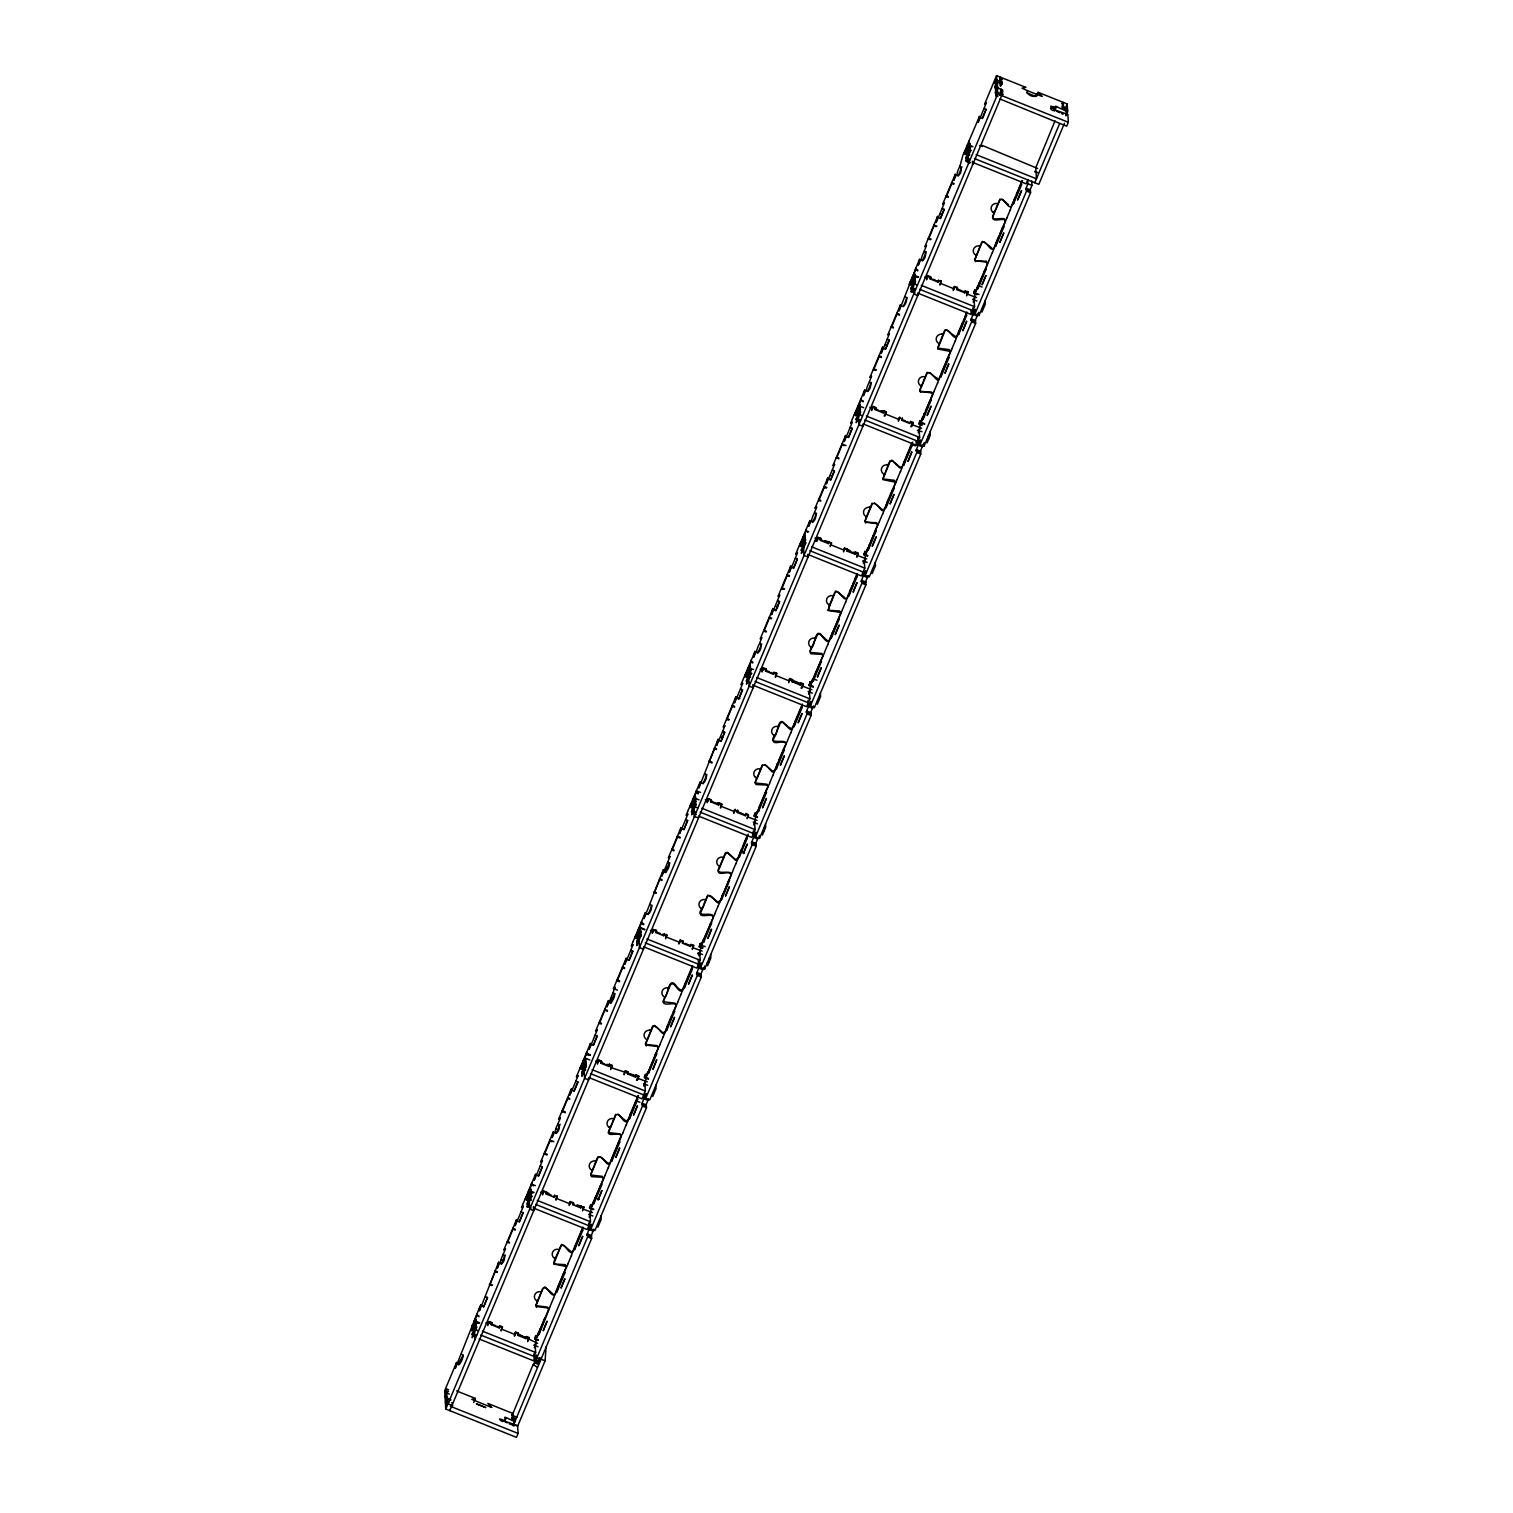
<?xml version="1.0" encoding="UTF-8"?>
<svg xmlns="http://www.w3.org/2000/svg" width="1513" height="1513" viewBox="0 0 1513 1513"><rect width="100%" height="100%" fill="white"/><g stroke="black" fill="none" stroke-linecap="round" stroke-linejoin="round"><path stroke-width="1.5" d="M503.299 1254.22C494.619 1271.733 508.557 1261.161 503.299 1254.22L505.455 1248.868M558.127 1123.478C549.446 1140.991 563.366 1130.419 558.127 1123.478L560.283 1118.126M615.129 987.403L609.209 1002.022M614.978 993.549C602.42 1015.242 619.611 994.344 612.992 992.755M669.994 856.68L662.013 875.876M669.843 862.826C657.304 884.557 674.458 863.601 667.838 862.032M724.859 725.956L716.84 745.19M721.02 741.313L724.67 732.443L722.703 731.309M779.706 595.233L771.706 614.467M775.829 610.628L779.535 601.72L777.569 600.585M827.781 477.938L826.363 483.952L834.571 464.51M830.694 479.905L834.382 470.997L832.415 469.957M887.28 339.234L889.247 340.274L885.502 349.2L883.441 348.293L889.436 333.787M942.183 208.435L944.15 209.569L940.443 218.477L938.344 217.588L944.339 203.082M479.167 1308.405L455.432 1368.074M463.3 1355.005C450.647 1376.773 468.009 1355.743 461.295 1354.192M479.621 1310.542L498.666 1262.164M487.489 1297.473L483.725 1306.721L487.489 1297.473L485.484 1296.679M521.115 1211.743L523.101 1212.802L519.375 1221.804L517.276 1220.896L523.271 1206.409M540.311 1165.937L542.278 1166.996L538.552 1175.998L536.472 1175.09L542.486 1160.452L540.784 1161.776M575.942 1081.02L577.928 1082.079L574.146 1091.062L572.103 1090.154L578.098 1075.667M595.157 1035.214L597.143 1036.273L593.418 1045.275L591.318 1044.367L597.332 1029.729L595.649 1031.053M630.808 950.296L632.774 951.355L629.049 960.339L626.968 959.431L632.964 944.944M644.141 918.41L663.205 869.975M650.023 904.49C653.881 904.944 649.758 916.519 646.183 913.644M685.673 819.573L687.64 820.632L683.914 829.616L681.815 828.708L687.81 814.221M718.07 739.252L699.006 787.687M704.888 773.767C708.803 774.297 704.528 785.701 701.049 782.921M740.519 688.85L742.505 689.909L738.779 698.893L736.68 698.004L742.675 683.498M759.734 643.044C750.77 660.614 764.973 650.25 759.734 643.044L761.928 637.559L760.226 638.883L772.935 608.529M795.384 558.127L797.37 559.186L793.625 568.169L791.545 567.28L797.54 552.775L795.876 553.966M814.599 512.321C805.862 529.909 819.819 519.337 814.599 512.321L816.774 506.836L815.091 508.16M850.249 427.404L852.216 428.463L848.49 437.446L846.41 436.557L852.386 422.051L850.741 423.243M869.464 381.598C860.727 399.186 874.684 388.614 869.464 381.598L871.639 376.113L869.956 377.437M899.157 310.713L916.027 267.971M905.096 296.68C908.954 297.153 904.831 308.709 901.256 305.834M924.367 250.893C915.63 268.463 929.587 257.91 924.367 250.893L926.542 245.409L924.859 246.732L937.549 216.378M959.999 165.976C951.261 183.489 965.256 172.898 959.999 165.976L962.816 155.536L979.478 116.35M984.112 108.425L986.098 109.484L982.353 118.468L980.273 117.56L986.268 103.073M810.022 651.328L817.285 634.949C821.275 630.354 825.285 644.992 829.446 640.585L840.755 612.973M1025.644 87.395L1022.032 88.208L1027.384 90.629C1024.812 94.203 1036.008 99.347 1036.708 94.373L1041.776 96.284M1036.708 94.373L1027.384 90.629M663.299 1000.887C662.24 1007.828 676.311 1000.49 676.16 1005.805L664.869 1032.755C662.221 1037.351 656.945 1022.712 652.708 1027.119L645.54 1044.386L657.228 1045.653L658.268 1047.488M455.243 1368.282L456.642 1362.286L444.671 1390.712L445.787 1409.038L516.444 1437.35L518.089 1433.435L517.597 1425.605M479.432 1310.769L480.831 1304.754L479.243 1308.31M497.247 1268.31L498.647 1262.296M516.481 1219.837L515.063 1225.833L517.276 1220.896M534.259 1180.027L535.659 1174.012L531.498 1183.828M552.075 1137.568L553.474 1131.554L540.765 1161.738M571.29 1089.095L569.89 1095.109L572.103 1090.154M589.105 1049.303L590.505 1043.289L580.727 1066.533L583.11 1068.329M606.94 1006.845L608.339 1000.831M626.155 958.372L624.756 964.386L626.968 959.431M540.368 1328.622L538.968 1334.617L550.259 1306.267M556.784 1292.159L558.184 1286.145M643.971 918.58L645.37 912.566L635.573 935.809L637.635 937.474M576.018 1243.686L574.6 1249.7L582.808 1230.258M661.786 876.122L663.186 870.107M681.02 827.649L679.602 833.663L681.815 828.708M595.195 1197.88L593.796 1203.894L602.023 1184.32L600.321 1185.625M611.611 1161.417L613.011 1155.421M698.836 787.857L700.235 781.843L696.396 790.788L700.557 792.453M629.427 1118.958L630.826 1112.944M716.651 745.398L718.051 739.384M735.866 696.926L734.467 702.94L736.68 698.004M650.042 1067.157L648.642 1073.171L656.869 1053.596L655.186 1054.901M666.458 1030.693L667.781 1025.076M753.682 657.134L755.1 651.12L745.304 674.363L748.027 676.292M685.692 982.221L684.292 988.235L692.481 968.812M771.517 614.675L772.916 608.661M790.732 566.202L789.332 572.217L791.545 567.28M703.507 942.448L704.907 936.434M721.323 899.989L722.722 893.975M808.547 526.411L809.947 520.415L805.71 530.42L807.696 532.236M740.557 851.516L739.138 857.512L747.346 838.089M844.197 441.493L845.597 435.479L832.888 465.664L834.609 464.34M758.372 811.725L759.772 805.71M776.188 769.266L777.587 763.252M863.412 395.687L864.812 389.692L860.575 399.697L863.223 401.777M795.403 720.793L794.003 726.788L802.212 707.365M882.627 347.215L881.228 353.229L883.441 348.293M899.044 310.77L900.462 304.756L887.753 334.94L889.455 333.617M813.219 681.001L814.448 675.744L813.238 678.164M831.053 638.543L832.453 632.529M918.315 264.983L919.715 258.969L915.478 268.992L917.786 270.94M850.268 590.07L848.869 596.065L857.077 576.642M937.53 216.51L936.131 222.524L938.344 217.588M953.947 180.066L955.346 174.052L942.637 204.236M868.084 550.278L869.483 544.264M885.899 507.82L887.318 501.805M979.459 116.501L978.06 122.515L980.273 117.56M905.133 459.347L903.734 465.342L911.923 445.919M922.949 419.555L924.348 413.541M940.764 377.096L942.164 371.082M959.904 329.002L958.58 334.638L966.788 315.196L965.124 316.368M977.852 288.851L979.251 282.836M997.067 240.378L995.667 246.392L1003.875 226.95M1014.883 197.919L1013.483 203.915L1021.691 184.491L1020.027 185.664M564.954 1272.849L556.973 1291.951M619.782 1142.107L611.8 1161.209M637.616 1099.573L629.559 1118.845M674.647 1011.384L666.666 1030.485M729.493 880.661L721.512 899.762M784.358 749.937L776.396 769.001M839.223 619.214L831.261 638.278M894.107 488.415L886.126 507.555M948.954 357.692L940.954 376.869M525.843 1197.407L523.271 1203.27M635.517 935.942L632.964 941.805M537.323 1335.147L536.661 1337.095M694.41 807.11L690.382 805.219L687.81 811.081M591.905 1205.029L591.488 1206.353M745.247 674.495L742.675 680.358M800.112 543.772L797.54 549.635M702.354 941.786L701.124 945.209L705.171 946.627M861.143 398.676L852.386 418.912M756.084 814.07L756.954 811.649M802.193 704.339L801.758 705.569M810.949 683.346L811.573 681.531M865.814 552.623L867.479 548.462M975.015 292.86L976.036 289.796M1021.162 182.884L1021.861 180.766M582.978 1227.989L573.011 1251.743C568.85 1256.13 564.822 1241.492 560.85 1246.088L553.663 1264.036L566.373 1266.532L565.295 1264.622L554.439 1264.055L554.174 1260.991M822.864 655.242L821.805 653.484L810.041 652.349L810.93 653.786L821.786 654.335L822.977 655.696L811.479 683.403L810.079 682.004L811.479 683.403M877.729 524.519L876.575 522.741L865.682 522.155L876.727 523.63L877.843 525.049L866.325 552.68L864.944 551.28M932.594 393.796L931.441 392.018L920.528 391.451L931.573 392.907L932.689 394.326L921.19 421.957L919.809 420.557M637.711 1096.131L637.143 1097.833M1021.634 181.579L1016.093 194.931M920.679 421.9L922.022 418.363M523.176 1203.629L521.588 1207.563L523.29 1206.239M632.85 942.183L631.261 946.098L632.982 944.774M687.715 811.46L686.127 815.375L687.848 814.051M536.567 1337.473L535.186 1345.057L535.734 1343.752M742.58 680.737L740.992 684.651L742.694 683.328M591.375 1206.731L591.035 1207.696M797.464 549.938L795.838 553.928M645.881 1076.972L646.259 1075.932M852.311 419.214L850.703 423.205M700.689 946.741L701.124 945.209M755.535 816.018L755.989 814.486M810.401 685.294L810.836 683.763M865.266 554.571L865.701 553.039M445.692 1390.598L446.259 1389.18M446.467 1391.26L445.938 1392.565M446.43 1402.721L446.997 1401.303M447.205 1403.383L446.675 1404.688M451.214 1404.972L450.685 1406.296M512.34 1417.322L512.907 1415.903M513.134 1417.889L512.585 1419.289M995.119 81.418L995.686 80M995.894 82.08L995.384 83.347M995.857 93.541L996.424 92.123M996.651 94.128L996.121 95.47M1066.57 110.279L1066.022 111.659M476.992 1313.681L476.671 1314.57M531.82 1182.939L525.9 1197.256L530.817 1200.32M701.067 945.36L700.746 946.249M755.933 814.637L755.535 815.734M966.656 312.51L966.296 313.494M603.403 1178.211L602.363 1176.376L590.637 1174.977L591.488 1176.679L602.344 1177.227L603.536 1178.495L592.037 1206.296L590.656 1204.896L589.559 1207.506L592.945 1209.719M1005.275 220.709C1006.145 215.376 990.467 222.619 992.85 215.716M536.529 1337.549L536.207 1338.438M586.647 1052.31L586.269 1054.334L588.595 1055.261M641.512 921.587L641.115 923.611L643.781 924.67M751.223 660.141L750.845 662.164L752.831 662.959M810.76 684.008L810.382 685.011M865.625 553.285L865.247 554.288M646.845 1074.098L647.734 1071.96M747.025 835.97L743.904 843.441M548.557 1309.01L547.555 1307.1L535.791 1305.643L542.051 1289.889M592.188 1170.287L590.637 1175.015L597.843 1157.842C602.042 1153.492 607.224 1167.752 609.928 1163.629L621.351 1136.282L620.198 1133.899L608.453 1132.613L615.659 1115.365C619.649 1110.769 623.678 1125.407 627.819 1121.02L638.505 1095.563M676.046 1005.105L675.044 1003.195L663.28 1001.719L670.524 984.641C674.495 980.046 678.524 994.703 682.685 990.296L692.651 966.542M713.096 916.84C713.701 910.599 693.711 919.148 702.013 908.594A5.05 4.936 -3.5 0 1 701.37 908.273M701.748 944.85L700.368 943.45L701.748 944.85L713.153 917.71C713.531 912.093 699.933 918.694 700.387 913.512L707.554 896.396C711.715 892.027 716.765 906.249 719.64 902.183L730.968 875.233C733.54 868.33 713.417 876.821 719.223 867.592M767.961 786.117L766.94 784.207L755.195 782.996L756.065 784.509L766.921 785.058L768.112 786.42L756.613 814.126L755.233 812.727M755.346 781.54L755.214 782.807L762.42 765.673C766.637 761.398 771.687 775.526 774.505 771.46L785.833 744.528C788.33 737.323 766.391 746.325 774.694 735.413A5.05 4.936 -3.5 0 1 774.051 735.091M865.871 518.146L864.963 521.342L872.131 504.226C876.424 499.857 881.549 514.439 884.292 509.881L895.658 482.59L894.58 480.321L882.779 478.959L888.679 463.829M920.434 388.16L919.828 390.619L926.996 373.503C931.157 369.096 936.66 383.621 939.119 379.233L950.504 352.037L949.426 349.598L937.587 348.103L944.566 330.666M987.441 263.243L986.268 261.314L987.516 264.037L976.093 291.252L974.712 289.853L976.093 291.252M592.302 1204.008L594.042 1200.49M811.743 681.115L812.954 678.656L816.963 680.245M911.469 444.122L915.403 445.919M698.306 793.814L695.98 792.888L696.377 790.864L690.439 805.086L693.502 807.148M920.112 423.564L920.604 422.184L924.613 423.735M516.5 1219.686L503.772 1250.022L505.474 1248.698M525.862 1197.691L525.314 1198.996L529.304 1200.603M571.309 1088.963L558.581 1119.28L560.302 1117.956M580.141 1068.254L580.67 1066.665M595.63 1031.015L608.358 1000.698M617.474 990.183L613.446 988.556L626.174 958.24M634.987 937.549L635.536 936.225M681.039 827.516L668.311 857.833L670.013 856.509M689.852 806.826L690.401 805.502M744.718 676.103L745.266 674.798M790.751 566.07L778.022 596.387L779.743 595.063M800.131 544.075L799.583 545.38L803.573 546.968M802.552 545.437L800.169 543.64L806.278 529.399M815.072 508.141L827.8 477.805M854.429 414.657L854.977 413.352M869.918 377.418L882.646 347.082M909.294 283.933L909.843 282.628M964.197 153.229L964.746 151.924M1025.701 87.319L996.556 75.65L984.566 104.227L986.287 102.903M477.2 1314.324L473.834 1322.324L476.292 1323.289M525.351 1199.582L532.009 1183.601M580.179 1068.84L586.874 1052.878M635.025 938.117L641.739 922.155M689.89 807.394L696.585 791.431M744.755 676.67L751.45 660.708M799.602 545.947L806.316 529.985M854.467 415.224L861.181 399.262M909.332 284.501L916.065 268.558M446.448 1388.934L445.749 1392.83L446.448 1388.934L448.699 1389.842M499.479 1263.431L497.437 1268.083M536.472 1175.09L534.448 1179.818M554.288 1132.689L552.264 1137.341M591.318 1044.367L589.295 1049.095M755.895 652.198L753.871 656.964M810.798 521.588L808.717 526.24M846.41 436.557L844.292 441.437M865.663 390.865L863.601 395.479M920.566 260.16L918.504 264.775M956.197 175.224L954.022 180.047M997.824 84.709L995.176 83.631L995.876 79.754L999.866 81.362L1000.282 83.253M471.772 1330.324L472.321 1329.019M476.198 1319.884L475.649 1321.189L479.659 1322.797M526.675 1199.62L527.224 1198.315L531.233 1199.922M530.477 1190.447L531.025 1189.142M582.051 1067.573L581.503 1068.878L585.493 1070.485M585.342 1059.724L585.89 1058.419L589.881 1060.027M636.349 938.155L636.897 936.85M640.207 929.001L640.756 927.696L644.746 929.304M691.214 807.431L691.763 806.126M695.602 796.973L695.053 798.278L699.063 799.885M746.079 676.708L746.628 675.403L750.618 677.011M749.918 667.573L750.467 666.25M800.944 545.985L801.493 544.68M804.784 536.85L805.332 535.526M855.791 415.262L856.339 413.957M860.178 404.822L859.63 406.127L863.639 407.716M910.656 284.557L911.204 283.234M915.081 274.099L914.533 275.423L918.542 277.011M966.107 152.529L965.559 153.834L969.549 155.442M969.36 144.681L969.909 143.376M995.176 83.631L995.876 79.754M471.81 1330.91L476.236 1320.471M526.713 1200.206L531.063 1189.729M581.54 1069.464L585.928 1059.005M636.387 938.741L640.774 928.282L644.784 929.89M691.252 808.018L695.64 797.559M746.117 677.294L750.505 666.836M800.982 546.571L805.37 536.113M855.828 415.848L860.216 405.389M910.694 285.125L915.119 274.685M965.597 154.421L969.946 143.943M447.243 1391.752L445.049 1396.991L447.054 1397.785M996.954 81.91L994.76 87.149L998.75 88.756M446.732 1393.643L447.281 1392.338M994.798 87.735L995.346 86.411M472.018 1334.371L476.463 1323.932M501.465 1264.168L505.304 1255.015M519.375 1221.804L523.12 1212.556M531.271 1193.19L526.959 1204.253M538.552 1175.998L542.297 1166.731M556.273 1133.426L560.132 1124.272M574.108 1090.968L577.947 1081.814M581.749 1072.925L586.136 1062.466M593.342 1045.237L597.162 1036.008M629.049 960.339L632.812 951.091M636.614 942.202L641.001 931.743M648.188 914.514L652.027 905.285M683.914 829.616L687.659 820.368M691.46 811.479L695.848 801.039M703.053 783.791L706.874 774.58M724.708 732.103L720.888 741.351L718.864 740.462M738.779 698.893L742.524 689.644M746.325 680.774L750.713 670.316M757.9 652.992L761.739 643.857M779.554 601.38L775.753 610.628L773.729 609.739M793.625 568.169L797.389 558.921M801.19 550.051L805.578 539.593M812.765 522.269L816.604 513.134M834.419 470.656L830.618 479.924L828.576 479.016M848.49 437.446L852.235 428.198M856.036 419.328L860.443 408.869M867.63 391.564L871.469 382.411M885.445 349.163L889.285 339.933M903.412 306.685L907.1 297.475M910.902 288.605L913.114 283.366M922.514 260.841L926.353 251.706M940.443 218.477L944.188 209.229M958.183 176L962.003 166.77M970.155 147.423L965.842 158.468M982.353 118.468L986.117 109.22M472.056 1334.958L472.604 1333.653L476.614 1335.241M530.76 1195.081L531.309 1193.776M581.786 1073.511L582.335 1072.206M585.626 1064.358L586.174 1063.053M636.633 942.788L637.181 941.483M640.472 933.634L641.02 932.33M691.498 812.065L692.046 810.76L696.056 812.368M695.337 802.911L695.885 801.606M746.911 680.037L746.363 681.342L750.353 682.949M750.202 672.188L750.751 670.883M801.228 550.619L801.777 549.314M805.067 541.465L805.616 540.16M856.074 419.895L856.623 418.59L860.632 420.198M859.914 410.742L860.462 409.437M910.939 289.172L911.488 287.867L915.497 289.475M913.133 283.385L915.327 278.165M969.644 149.295L970.192 147.99M999.809 79.035L1000.566 77.258L1000.131 85.485M472.188 1337.17L472.737 1335.866M476.084 1328.036L476.633 1326.731M527.64 1205.161L527.091 1206.466L531.101 1208.074M530.893 1197.294L531.441 1195.989M581.919 1075.724L582.467 1074.419M585.758 1066.57L586.306 1065.265M636.784 945.001L637.332 943.696M640.623 935.847L641.172 934.542M691.63 814.278L692.179 812.973L696.188 814.58M695.469 805.124L696.018 803.819M746.495 683.554L747.044 682.25M750.335 674.42L750.883 673.096M801.36 552.831L801.909 551.526M805.2 543.697L805.748 542.373M856.226 422.127L856.774 420.803M860.065 412.973L860.613 411.668M911.62 290.08L911.072 291.404L915.081 292.992M914.949 282.269L915.497 280.945M966.523 159.376L965.975 160.681L969.965 162.288M969.776 151.527L970.325 150.222M472.226 1337.757L476.652 1327.317M527.129 1207.052L531.479 1196.575M581.957 1076.31L586.344 1065.852M636.803 945.587L641.209 935.129M691.668 814.864L696.056 804.405M746.533 684.141L750.921 673.682M801.398 553.418L805.786 542.959M856.245 422.694L860.632 412.236M911.11 291.971L915.535 281.531M970.363 150.789L966.013 161.267L970.003 162.874M449.399 1404.367L445.408 1402.778L447.564 1396.953M995.1 92.936L997.294 87.697L1002.627 89.834M999.866 81.362L1000.698 79.395L1002.022 79.924M999.98 83.291L1000.812 81.324L1002.136 81.853L1000.49 85.768M447.186 1401.057L446.486 1404.934L447.186 1401.057L449.191 1401.851M997.899 96.548L995.913 95.754L996.991 92.161M995.913 95.754L996.613 91.858M1000.528 86.354L1002.173 82.44L1000.85 81.891M445.787 1409.038L997.691 93.976L996.556 75.65M1000.377 91.518L1001.303 89.305L1001.682 95.584L449.796 1410.646L449.72 1409.378M996.727 93.787L1000.736 95.395L1001.436 91.499L1002.76 92.047M1000.736 95.395L1001.549 93.428L1002.892 93.976M815.961 541.484L817.606 537.569L821.408 539.082M487.716 1324.726L489.096 1321.473L487.772 1325.596M542.392 1194.343L543.64 1191.393M597.389 1063.28L598.221 1061.332M598.354 1060.991L598.77 1060.027L601.436 1061.086L600.945 1063.261L608.926 1066.476L609.436 1064.282L608.926 1066.476M652.254 932.556L653.484 929.625M707.119 801.852L708.481 798.58L710.316 799.318M761.966 671.129L763.346 667.857L762.022 671.98M816.566 541.049L817.928 537.777M871.696 409.683L873.058 406.411L875.233 407.281M926.599 278.978L927.828 276.028M542.581 1194.873L543.905 1190.75M597.446 1064.15L598.77 1060.027M652.311 933.426L653.635 929.304M707.176 802.703L708.481 798.58M816.888 541.276L818.211 537.134M871.753 410.553L873.058 406.411M926.656 279.829L927.961 275.706M554.571 1195.005L554.08 1197.18L546.08 1193.984L545.739 1191.469M600.945 1063.261L601.436 1061.086M664.283 933.578L663.791 935.753L655.791 932.538L656.302 930.363L654.789 929.757M710.656 801.814L711.148 799.639L710.656 801.814L718.656 805.029L719.148 802.855L720.982 803.573M774.013 672.131L773.521 674.306L765.521 671.091L766.013 668.916L763.687 667.99M828.878 541.408L828.368 543.583L820.368 540.368L820.046 537.871M883.724 410.685L883.233 412.86L875.233 409.645L875.63 407.716M499.763 1325.728L499.252 1327.903L491.271 1324.707L491.763 1322.532L489.418 1321.605M938.627 279.981L938.136 282.156L930.136 278.94L930.627 276.766L928.963 276.104M491.271 1324.707L491.763 1322.532M546.08 1193.984L546.571 1191.809M655.791 932.538L656.302 930.363M765.521 671.091L766.013 668.916M820.368 540.368L820.878 538.193M875.233 409.645L875.724 407.47M930.136 278.94L930.627 276.766M499.252 1327.903L499.593 1326.145M554.08 1197.18L554.155 1195.989M663.791 935.753L663.98 934.296M718.656 805.029L719.148 802.855M773.521 674.306L773.843 672.529M828.368 543.583L828.462 542.392M883.233 412.86L883.687 410.761M938.136 282.156L938.363 280.624M884.159 416.094L885.805 412.179L885.918 414.203L899.252 419.555L899.119 417.531M501.049 1330.078L502.429 1326.806L500.746 1326.145M555.857 1199.355L557.068 1196.008M610.722 1068.632L611.952 1065.682M665.588 937.909L666.117 934.296M720.453 807.186L721.682 804.235M775.299 676.462L776.68 673.19L775.015 672.529M830.164 545.739L831.394 542.808M884.878 415.337L886.126 412.406M939.913 284.312L941.294 281.04L940.292 280.643M501.106 1330.948L502.429 1326.806M555.914 1200.225L557.238 1196.083M610.779 1069.502L612.103 1065.36M665.644 938.779L666.949 934.637M720.491 808.055L721.814 803.914M775.356 677.332L776.68 673.19M830.221 546.609L831.526 542.467M885.067 415.886L886.391 411.744M939.97 285.182L941.294 281.04M473.758 1402.456L475.46 1398.466L456.604 1390.92M569.191 1204.688L570.288 1202.079M624.056 1073.965L625.417 1070.712L627.082 1071.374M678.921 943.242L680.15 940.311M733.767 812.519L734.732 810.23M788.632 681.796L790.013 678.543L791.999 679.337M843.498 551.091L844.594 548.462M898.344 420.368L899.176 418.401M514.382 1335.412L515.063 1333.785M515.195 1333.464L515.744 1332.14L518.24 1333.142M953.247 289.645L954.495 286.714M514.439 1336.282L515.744 1332.14M569.247 1205.558L570.571 1201.417M624.113 1074.835L625.417 1070.712M678.959 944.112L680.283 939.989M733.824 813.389L735.148 809.266M788.689 682.666L790.013 678.543M843.554 551.942L844.859 547.819M898.4 421.219L899.724 417.096M953.303 290.515L954.627 286.392M526.411 1336.414L525.919 1338.589L517.919 1335.393L518.202 1333.71M581.219 1205.691L580.727 1207.866L572.727 1204.67L572.236 1202.097M627.592 1073.946L628.027 1071.942L627.592 1073.946L635.592 1077.143L636.084 1074.968L638.751 1076.046L637.427 1080.187M690.949 944.244L690.458 946.419L682.458 943.223L682.949 941.048L681.115 940.311M748.141 814.467L745.814 813.54L745.304 815.715L737.323 812.5L737.474 810.193M800.661 682.817L800.169 684.992L792.169 681.777L792.472 680.094M857.19 552.756L855.526 552.094L855.034 554.269L847.034 551.054L846.524 548.481M911.734 426.571L913.058 422.43L910.391 421.371L909.899 423.545L901.899 420.33L902.315 418.326M965.294 290.666L964.783 292.841L956.802 289.626L957.294 287.451L955.46 286.714M517.919 1335.393L518.411 1333.218M572.727 1204.67L573.238 1202.495M682.458 943.223L682.949 941.048M737.323 812.5L737.814 810.325M792.169 681.777L792.68 679.602M847.034 551.054L847.526 548.879M901.899 420.33L902.391 418.155M956.802 289.626L957.294 287.451M596.16 1161.322A5.05 4.936 -3.5 0 0 589.578 1164.027A5.05 4.936 -3.5 0 0 592.321 1170.476L596.652 1159.658M596.86 1159.166L597.9 1156.745M608.68 1131.005C606.373 1138.23 619.29 1130.911 621.351 1136.036M608.983 1130.268L610.117 1127.582A5.05 4.936 -3.5 0 1 608.85 1126.845M615.696 1114.325L610.155 1128.017A5.05 4.936 -3.5 0 1 607.394 1121.568A5.05 4.936 -3.5 0 1 613.994 1118.864M651.025 1030.599A5.05 4.936 -3.5 0 0 644.443 1033.303A5.05 4.936 -3.5 0 0 647.186 1039.753L652.538 1026.495M663.432 1000.528L664.566 997.824M668.841 988.14A5.05 4.936 -3.5 0 0 662.259 990.845A5.05 4.936 -3.5 0 0 665.001 997.294C668.406 994.117 668.841 974.334 676.841 986.911M707.101 896.509L702.051 909.029A5.05 4.936 -3.5 0 1 699.309 902.58A5.05 4.936 -3.5 0 1 705.89 899.876M707.309 896.018L707.914 894.977M719.432 867.119L723.687 856.982M723.989 856.245L725.635 852.594M755.744 780.576L756.878 777.871A5.05 4.936 -3.5 0 1 755.611 777.134M762.363 764.803L756.897 778.306A5.05 4.936 -3.5 0 1 754.155 771.857A5.05 4.936 -3.5 0 1 760.755 769.152M810.193 650.836L811.743 647.148A5.05 4.936 -3.5 0 1 811.081 646.826M815.602 638.429A5.05 4.936 -3.5 0 0 809.02 641.134A5.05 4.936 -3.5 0 0 811.762 647.583C814.977 645.975 815.129 626.363 822.107 635.914M828.897 604.368A5.05 4.936 -3.5 0 0 829.559 604.689L828.349 610.25L839.545 611.006L840.736 612.519L827.914 610.42L835.1 592.472C839.091 587.876 843.1 602.533 847.261 598.127L857.228 574.373M834.117 593.815L829.578 605.124A5.05 4.936 -3.5 0 1 826.836 598.675A5.05 4.936 -3.5 0 1 833.436 595.971M834.438 593.077L835.895 590.827M866.192 517.408L872.207 503.129M888.888 463.337L890.003 460.709M920.642 387.668L921.455 385.702A5.05 4.936 -3.5 0 1 920.793 385.38M542.448 1288.906L544.85 1286.92L551.337 1292.556M554.477 1260.253L561.645 1244.424M778.571 726.694A5.05 4.936 -3.5 0 0 771.989 729.398A5.05 4.936 -3.5 0 0 774.732 735.848C777.814 734.94 777.871 715.119 784.566 723.725M925.332 376.983A5.05 4.936 -3.5 0 0 918.75 379.687A5.05 4.936 -3.5 0 0 921.493 386.137L927.072 372.406L929.833 372.728M980.821 244.387L974.694 260.047L981.899 242.799C985.89 238.203 989.899 252.841 994.06 248.435L1005.313 221.655C1006.258 216.132 992.377 223.489 992.585 217.324L999.715 200.321C1003.705 195.725 1007.734 210.383 1011.875 205.976L1022.561 180.539M981.237 243.404L982.353 241.305M993.247 214.733L1000.036 198.96M525.919 1338.589L526.278 1336.754M580.727 1207.866L580.86 1206.599M635.592 1077.143L636.084 1074.968M690.458 946.419L690.666 944.906M745.814 813.54L745.304 815.715M800.169 684.992L800.528 683.138M855.034 554.269L855.526 552.094M964.783 292.841L965.048 291.234M636.5 1080.395L638.146 1076.481L611.611 1067.819L611.498 1065.795L607.696 1064.263M801.096 688.226L802.741 684.311L802.855 686.335L811.876 689.663M910.807 426.779L912.452 422.865L912.585 424.888L921.606 428.217M527.715 1340.764L529.077 1337.492L527.243 1336.754M582.524 1210.041L583.564 1206.636M637.238 1079.639L638.751 1076.046M692.235 948.594L693.616 945.322L692.443 944.85M747.1 817.871L748.481 814.599L747.157 818.741M801.682 687.791L803.327 683.876L801.493 683.138M856.831 556.425L857.852 553.02M911.545 426.023L913.058 422.43M966.58 294.997L967.961 291.725L966.788 291.252M527.753 1341.634L529.077 1337.492M582.581 1210.911L583.886 1206.769M692.292 949.464L693.616 945.322M802.022 688.018L803.327 683.876M856.869 557.295L858.193 553.153M966.637 295.867L967.961 291.725M648.472 1079.261L644.462 1077.653L645.162 1074.986M702.656 948.273L699.328 946.93L700.368 943.45M754.193 815.185L755.025 813.219M813.37 687.224L809.039 685.484L810.079 682.004M867.573 556.236L863.904 554.76L864.888 551.451M534.864 1337.908L535.829 1335.62L537.228 1337.019L535.829 1335.62M977.001 294.676L973.672 293.333L974.712 289.853M538.117 1340.442L534.789 1339.1L535.886 1336.49M589.597 1208.376L590.694 1205.766M644.462 1077.653L645.503 1074.173M699.328 946.93L700.424 944.32M757.521 817.55L754.193 816.207L755.29 813.597M809.039 685.484L810.136 682.874M863.904 554.76L865.001 552.15M922.098 425.38L918.769 424.037L919.866 421.427M973.672 293.333L974.769 290.723M537.172 1336.149L545.002 1317.483M556.614 1289.795L553.55 1298.419M557.238 1288.32L561.455 1278.258M562.155 1276.594L568.094 1263.79M572.633 1251.648L582.921 1227.119M590.959 1208.187L591.507 1206.882M592.699 1203.724L596.254 1195.251M596.973 1193.549L605.087 1175.525M611.347 1159.261L608.377 1167.677M611.895 1157.975L620.614 1137.209M621.068 1136.131L622.902 1133.048M629.2 1116.764L626.193 1125.218M629.9 1115.062L635.592 1101.483M636.235 1099.989L637.73 1096.395M645.824 1077.464L646.373 1076.159M655.621 1053.805L646.902 1075.573L645.559 1075.043M655.848 1053.256L659.952 1044.802M667.668 1025.095L663.242 1036.953M668.33 1023.526L671.829 1015.147M672.547 1013.464L677.767 1002.325M682.987 988.556L681.058 994.495M683.214 988.027L692.595 965.672M701.71 943.98L702.41 942.277M703.129 940.594L714.817 914.079M741.767 848.528L735.923 863.772M742.467 846.826L743.186 845.143M756.613 814.126L757.994 809.871M758.694 808.169L766.013 790.751M766.24 790.202L769.663 783.356M776.245 766.353L772.954 775.507M776.642 765.427L778.041 762.079M778.741 760.396L782.259 752.018M782.921 750.429L787.498 740.897M793.398 725.502L790.788 733.049M793.625 724.954L794.079 723.876M794.968 721.72L802.325 704.226M811.422 682.533L812.84 679.148M814.977 674.06L824.528 652.633M829.521 639.394L827.819 644.784M829.975 638.316L842.344 610.174M848.698 593.701L845.635 602.325M849.341 592.169L852.197 585.38M852.897 583.696L853.616 581.994M854.334 580.292L857.171 573.503M866.325 552.68L873.398 534.846M874.117 533.162L876.632 527.148M876.859 526.6L879.393 521.909M888.471 498.95L882.684 514.061M889.171 497.285L897.209 479.451M905.152 459.196L900.5 471.602M905.625 458.061L912.036 442.779M920.131 423.848L920.679 422.543L924.67 424.151M921.19 421.957L923.27 415.999M923.724 414.959L924.708 412.614M925.408 410.912L934.24 391.186M940.159 375.791L937.549 383.337M941.218 373.257L947.724 357.73M947.951 357.2L952.074 348.728M956.613 336.567L955.365 340.879M956.935 335.81L962.627 322.25M963.346 320.548L964.046 318.846M964.764 317.163L966.902 312.075M976.755 288.699L989.143 260.482M995.422 244.217L992.433 252.633M996.121 242.553L998.92 235.858M999.639 234.175L1000.339 232.51M1001.039 230.827L1006.977 218.023M1011.516 205.863L1015.393 196.633M537.228 1337.019L548.727 1309.293L547.611 1307.97L536.623 1306.532M550.259 1305.965L553.55 1298.135M568.075 1263.506L571.366 1255.658M591.545 1207.45L590.013 1214.315L590.562 1213.01M605.068 1175.223L608.358 1167.393M622.883 1132.764L626.174 1124.916M646.41 1076.726L644.878 1083.592L645.427 1082.287M646.902 1075.573L658.401 1047.847L657.285 1046.523L646.297 1045.086M659.933 1044.5L663.224 1036.67M677.748 1002.041L681.039 994.192M701.276 946.003L699.725 952.868L700.273 951.564M714.798 913.795L718.089 905.947M732.614 871.318L735.904 863.488M748.216 834.136L737.209 860.065L735.318 860.141L727.205 852.292M756.122 815.28L754.59 822.145L755.138 820.84M769.644 783.072L772.935 775.223M787.479 740.595L790.769 732.765M802.363 705.096L791.942 729.455L790.183 729.436L782.07 721.569M810.987 684.557L809.455 691.422L810.003 690.117M824.509 652.349L827.8 644.5M842.325 609.871L845.616 602.042M865.852 553.834L864.32 560.699L864.869 559.394M879.375 521.626L882.665 513.777M897.19 479.148L900.481 471.318M912.793 441.966L901.729 467.952L899.838 467.933L891.781 460.122M920.717 423.11L919.166 429.976L919.715 428.671M934.24 390.902L937.53 383.054M952.055 348.425L955.346 340.595M966.958 312.926L956.991 336.68C954.23 341.163 947.932 326.959 944.906 330.855L937.644 348.973L950.467 351.451M975.563 291.839L974.069 299.271L974.618 297.966M989.124 260.198L992.415 252.349M1006.958 217.721L1010.249 209.891M571.384 1255.96L572.406 1252.178M718.108 906.23L732.632 871.62M1010.268 210.175L1011.289 206.543M534.316 1347.799L535.772 1344.319M589.143 1217.076L590.6 1213.577M643.99 1086.353L645.465 1082.854M698.855 955.63L700.311 952.15M753.72 824.907L755.176 821.427M808.566 694.183L810.041 690.703M863.431 563.46L864.906 559.98M918.296 432.737L919.753 429.257M973.199 302.033L974.656 298.553M1054.448 109.087C1045.88 104.605 1053.937 113.929 1054.448 109.087L1055.582 106.213L1067.308 111.622L1065.663 115.536M505.058 1417.341L506.288 1417.643L504.642 1421.558L507.328 1422.844M1054.561 111.111L1056.528 106.496M633.663 1114.93L637.484 1105.681L633.739 1114.93M688.528 984.207L692.33 974.958L688.604 984.207M707.876 938.363L711.564 929.152L707.781 938.419M762.722 807.639L766.41 798.429L762.647 807.696M945.001 373.049L948.821 363.801L945.077 373.049M533.994 1356.405L535.64 1352.471L535.262 1346.211L533.9 1345.095L538.042 1346.759M590.089 1215.469L590.467 1221.748L587.214 1229.596L533.994 1208.263M644.954 1084.745L645.332 1091.024L642.042 1098.854L588.822 1077.54M702.58 954.571L698.439 952.906L699.8 954.022L700.197 960.301L696.907 968.15L643.687 946.816M754.665 823.299L755.044 829.578L751.772 837.427L698.533 816.093M809.531 692.576L809.909 698.855L806.618 706.703L753.398 685.37M867.157 562.401L863.015 560.756L864.377 561.853L864.774 568.131L861.483 575.98L808.264 554.647M863.129 423.924L916.348 445.257L919.62 437.408L919.242 431.129L917.389 430.278M917.975 293.2L971.214 314.534L974.523 306.704L974.145 300.425L972.783 299.328L976.925 300.974M1027.743 179.896L1026.098 183.83L972.878 162.496M539.195 1359.563L538.231 1361.851L534.24 1360.263L536.434 1355.024M591.261 1224.282L586.912 1234.759L590.902 1236.367L593.871 1229.161M646.108 1093.559L641.72 1104.017L645.729 1105.625L648.472 1099.1M700.973 962.854L696.585 973.294L700.576 974.902L703.602 967.715M755.838 832.131L751.45 842.59L755.441 844.178L758.316 837.313M810.684 701.408L806.297 711.866L810.306 713.455L813.464 705.947M865.549 570.685L861.162 581.143L865.171 582.732L868.178 575.545M920.415 439.961L916.027 450.42L920.017 452.009L923.308 444.179M975.318 309.257L970.892 319.697L974.883 321.286L978.079 313.796M1027.724 179.48L1027.97 183.754L1025.776 188.993L1029.786 190.581L1031.979 185.361L1031.715 181.068M536.472 1355.61L536.094 1359.714L540.084 1361.322L540.16 1357.936M587.479 1234.041L586.931 1235.346L590.94 1236.953L591.488 1235.629L587.479 1234.041L587.649 1236.84L536.094 1359.714M591.28 1224.868L590.902 1228.972L594.912 1230.58L646.486 1107.686L646.316 1104.906L642.306 1103.299L641.758 1104.603L645.767 1106.211L646.316 1104.906M646.146 1094.145L645.767 1098.249L649.777 1099.856L701.332 976.982L701.162 974.183L697.171 972.575L696.623 973.88L700.614 975.488L701.162 974.183M701.011 963.422L700.632 967.526L704.623 969.133L756.197 846.259L756.027 843.46L752.037 841.852L751.488 843.157L755.479 844.765L756.027 843.46M755.876 832.698L755.498 836.802L759.488 838.41L811.063 715.536L810.892 712.736L806.883 711.129L806.334 712.434L810.344 714.041L810.892 712.736M810.722 701.975L810.344 706.079L814.353 707.687L865.909 584.812L865.739 582.013L861.748 580.406L861.2 581.711L865.19 583.318L865.739 582.013M865.587 571.252L865.209 575.356L869.219 576.964L920.774 454.089L920.604 451.29L916.613 449.683L916.065 450.987L920.055 452.595L920.604 451.29M920.452 440.529L920.074 444.633L924.065 446.24L975.639 323.366L975.469 320.567L971.459 318.959L970.911 320.264L974.92 321.872L975.469 320.567M975.355 309.825L974.977 313.929L978.968 315.536L1030.542 192.662L1030.372 189.863L1026.362 188.255L1025.814 189.56L1029.823 191.168L1030.372 189.863M1055.015 120.889L1035.781 167.716L1036.046 171.971M512.169 1415.374L533.124 1364.48L537.191 1367.241M533.181 1365.653L534.259 1362.74L538.269 1364.348M590.902 1228.972L642.477 1106.098L642.306 1103.299M645.767 1098.249L697.342 975.374L697.171 972.575M700.632 967.526L752.207 844.651L752.037 841.852M755.498 836.802L807.053 713.928L806.883 711.129M810.344 706.079L861.918 583.205L861.748 580.406M865.209 575.356L916.783 452.482L916.613 449.683M920.074 444.633L971.63 321.758L971.459 318.959M974.977 313.929L1026.533 191.054L1026.362 188.255M513.342 1419.78L513.89 1418.456L513.645 1424.603L591.659 1238.428L591.488 1235.629M539.328 1359.241L539.876 1357.936M978.211 313.475L978.627 312.491M704.566 966.088L704.623 969.133M924.273 442.553L924.065 446.24M978.93 312.416L978.968 315.536M1065.492 108.066L1067.213 103.962L1038.069 92.293L1036.424 96.208L1038.126 92.388L1042.022 96.227M1034.816 182.733L1059.497 123.915M597.9 1227.194L601.153 1219.346L600.945 1215.96M652.727 1096.471L656.018 1088.622L655.81 1085.237M762.457 835.025L765.729 827.176L765.521 823.81M817.323 704.302L820.594 696.453L820.386 693.086M872.169 573.578L875.46 565.73L875.252 562.363M1065.814 111.943L1066.514 108.066L1062.164 106.477M546.136 1346.702L545.077 1360.83L517.635 1426.192L512.037 1423.828M1064.414 123.328L1038.807 184.34L974.485 158.562M1067.856 114.458L1068.329 122.288L1066.684 126.203L999.998 99.007M703.772 939.043L702.902 940.632M539.233 1331.232L537.89 1333.785M976.604 288.397L978.117 285.465L982.107 287.054M580.538 1066.949L576.396 1076.821L578.117 1075.497M902.07 466.534L900.046 467.252L894.278 462.297M774.486 770.514L772.595 771.195L768.736 767.942M737.493 858.703L735.469 859.422L729.209 854.013M719.64 901.237L717.578 901.843L709.446 895.62M682.628 989.426L680.945 990.259M664.774 1031.961L662.959 1032.679M627.763 1120.15L626.004 1120.963L623.488 1118.939M609.909 1162.684L608.018 1163.365L603.668 1159.658M607.148 1006.58L609.134 1001.909L611.139 1002.703M922.192 418.023L922.892 416.869M978.041 288.643L986.079 269.276L984.396 270.6M923.119 419.385L931.176 399.98L929.493 401.304M868.254 550.089L876.311 530.704L874.627 532.028M813.408 680.812L821.446 661.427L819.762 662.751M758.543 811.535L766.599 792.15L764.916 793.474M703.658 942.296L711.734 922.873L710.051 924.197M884.14 509.219L882.079 509.635L874.457 503.016M944.869 329.985L947.649 330.269M1035.819 96.492L1026.589 92.69M652.841 1025.909L654.524 1025.474L659.025 1029.37M942.675 204.274L944.358 202.912M1002.211 228.123L1003.894 226.78M947.308 358.846L948.991 357.484M910.278 447.092L911.961 445.749M892.443 489.55L894.145 488.207M855.412 577.815L857.096 576.472M837.597 620.273L839.28 618.93M724.878 725.786L723.195 727.148L735.885 696.793L739.876 698.533M800.547 708.538L802.23 707.195M782.94 750.826L784.415 749.654M745.682 839.261L747.384 837.918M727.866 881.72L729.55 880.377M613.465 988.594L615.167 987.233M690.836 969.984L692.519 968.623M673.001 1012.443L674.703 1011.1M636.179 1100.537L637.654 1099.346M618.155 1143.166L619.838 1141.823M581.143 1231.45L582.827 1230.088M563.328 1273.908L565.011 1272.546M791.885 728.585L788.557 727.205M938.419 379.007L933.313 375.772M955.913 336.661L953.133 335.035M475.404 1398.523L471.791 1399.355L491.536 1407.43M457.493 1363.459L459.46 1364.159M986.4 262.184L975.374 260.709L986.173 261.295M891.705 460.935L889.984 461.692L882.741 479.564L895.62 482.25M781.994 722.382L780.273 723.138L773.105 740.197C772.973 746.004 783.904 739.025 785.928 743.772M727.129 853.105L725.408 853.862L718.24 870.921C718.127 876.765 729.247 869.653 731.063 874.59M1067.478 114.326L1055.639 110.241M517.219 1425.473L505.399 1421.388M571.101 1251.648L564.179 1245.747M566.486 1266.494L555.195 1294.201C551.035 1298.589 547.006 1283.989 543.016 1288.565L535.867 1305.606L536.548 1307.327M1055.261 107.12L1050.684 106.194L1055.45 110.014M1000.66 78.808L1001.984 79.357M1061.975 103.395L1063.299 103.924M1062.013 103.962L1063.336 104.492L1062.637 108.388L1063.45 106.421L1062.126 105.891M1000.906 82.95L1002.249 83.48M1062.221 107.518L1063.563 108.047M995.989 81.683L1002.287 84.047M1062.258 108.085L1067.592 110.241L1066.041 115.707L1067.686 111.773L1067.213 103.962M995.043 81.702L997.805 82.818M997.975 86.903L995.308 85.844L995.649 91.631L1000.604 93.466M1001.341 89.891L1002.665 90.421M1001.398 90.931L1002.741 91.461M1001.587 94.014L1002.93 94.544M997.691 93.976L1068.329 122.288M995.781 93.825L997.786 94.619M1037.653 168.473L982.183 145.399L982.259 146.553L979.592 145.494M972.954 146.685L969.398 145.248L969.133 141.012M1038.258 172.86L1034.703 171.423L1036.065 172.539L1036.462 178.818L976.131 154.629M970.798 146.269L967.526 144.964L968.642 163.272L967.488 144.926M970.854 147.139L967.582 145.815L964.235 153.796L968.225 155.404M967.753 149.182L971.346 150.619M970.117 151.413L965.937 149.73L966.145 153.116L969.701 154.534M967.45 152.567L964.783 151.489L967.507 153.437M965.805 157.9L969.795 159.489M1027.97 183.754L1031.979 185.361M972.613 164.86L972.386 161.248M1026.533 191.054L1030.542 192.662M954.079 183.489L951.753 182.543L951.828 183.697M953.795 184.227L951.809 183.413L946.344 196.766L946.268 195.612L948.254 196.425M946.306 196.482L948.311 197.295M940.33 214.014L942.315 214.827M936.925 226.212L933.918 225.021L933.994 226.156M935.98 226.685L933.975 225.872L928.509 239.243L928.452 238.071L931.1 239.149M928.49 238.959L930.495 239.754M915.403 269.144L917.748 270.071M973.615 292.463L979.006 294.449M931.176 277.654L927.374 276.141L927.488 278.165L924.821 277.087M938.684 280.851L941.351 281.91M957.824 288.34L954.022 286.827L954.155 288.851L940.821 283.498L940.689 281.475M965.332 291.517L967.998 292.595M930.079 278.07L931.081 278.468M932.575 279.073L935.582 280.283M936.585 280.68L938.079 281.286M956.746 288.756L958.24 289.361M959.242 289.758L961.738 290.761M962.741 291.158L964.746 291.971M976.509 297.513L967.469 294.184L967.355 292.16M918.126 277.409L914.571 275.99L914.363 272.624M915.932 276.992L912.623 275.669L913.757 293.976L917.786 295.602L917.653 293.333M915.176 277.522L912.679 276.539L913.795 293.995M921.304 285.371L974.523 306.704M911.942 283.877L909.88 282.193L917.105 284.974M909.824 282.326L913.833 283.933M919.62 289.286L972.878 310.619M977.114 316.085L973.086 314.458L972.689 308.047M971.63 321.758L975.639 323.366M899.516 314.326L896.85 313.248L896.925 314.401M899.573 315.196L896.906 314.118L891.441 327.47L891.365 326.316L893.37 327.13M891.422 327.186L893.408 327.999M885.427 344.737L887.431 345.531M881.36 356.652L879.034 355.725L879.11 356.86M881.417 357.522L879.072 356.595L873.606 369.947L873.549 368.775L876.538 369.985M873.587 369.664L875.592 370.458M860.5 399.848L863.167 400.926M919.053 423.3L922.041 424.51M883.895 410.742L885.899 411.555M876.273 408.359L872.471 406.846L872.585 408.869L869.899 407.508M881.984 410.647L886.448 412.614M899.781 417.966L902.448 419.025M910.448 422.24L913.114 423.3M875.176 408.775L878.183 409.985M880.188 410.779L883.176 411.99M902.845 419.876L905.341 420.86M906.835 421.465L908.348 422.07M922.022 431.678L917.918 430.6M860.216 407.375L857.758 406.392L858.892 424.699L862.883 426.307L862.769 424.491M857.814 407.262L860.273 408.245M866.401 416.075L919.62 437.408M857.36 413.862L855.015 412.917L857.077 414.581M858.23 414.089L862.24 415.697M864.755 419.99L917.994 441.323M922.211 446.789L918.221 445.181L917.729 437.144M916.783 452.482L920.774 454.089M845.994 445.579L841.985 443.971L842.06 445.125M844.046 445.654L842.041 444.841L836.576 458.193L836.5 457.039L838.826 457.985M836.557 457.909L838.883 458.855M830.561 475.46L832.566 476.255M826.836 487.508L824.169 486.448L824.245 487.583M826.211 488.113L824.226 487.318L818.76 500.671L818.684 499.498L820.689 500.311M818.741 500.387L820.727 501.181M805.654 530.571L808.642 531.782M863.847 553.89L867.857 555.498M825.228 540.614L830.94 542.902L831.053 544.926L844.386 550.278L844.273 548.254L849.984 550.543M853.786 552.056L857.587 553.588L857.72 555.611L866.741 558.94M818.268 538.004L820.935 539.063M828.916 542.278L831.583 543.337M844.916 548.689L847.583 549.749M855.583 552.964L858.249 554.023M820.33 539.498L822.316 540.311M823.829 540.916L826.817 542.108M846.977 550.184L849.474 551.186M849.984 551.394L852.481 552.396M853.975 553.001L854.977 553.399M805.37 538.098L802.911 537.115L804.027 555.422L808.037 557.03L807.866 554.306M863.185 561.266L864.49 561.777M802.949 537.966L805.408 538.968M863.223 562.136L864.528 562.647M811.535 546.798L864.774 568.131M800.169 543.64L802.495 544.585M809.89 550.713L863.129 572.046M867.365 577.512L863.356 575.905L863.091 571.63M861.918 583.205L865.909 584.812M789.464 575.64L787.119 574.694L787.195 575.848M789.181 576.377L787.176 575.564L781.71 588.916L781.654 587.763L784.642 588.973M781.691 588.633L783.696 589.446M775.696 606.165L777.701 606.978M771.649 618.098L769.304 617.172L769.379 618.306M771.365 618.836L769.361 618.023L763.895 631.394L763.819 630.221L766.486 631.299M763.876 631.11L766.202 632.037M750.788 661.294L752.793 662.089M808.982 684.614L813.332 686.354M766.561 669.805L762.741 668.292L762.874 670.316L760.207 669.238M803.384 684.746L789.408 678.959L789.521 681.001L776.207 675.649L776.074 673.625M774.07 673.001L776.736 674.06M790.051 679.413L792.717 680.472M765.465 670.221L766.467 670.618M767.469 671.034L769.455 671.829M770.968 672.434L773.465 673.436M792.131 680.907L796.613 682.722M797.616 683.12L800.112 684.122M753.512 669.559L749.956 668.141L749.748 664.774M812.311 693.124L808.15 691.46L809.625 692.5M751.318 669.143L748.046 667.819L749.162 686.146L753.171 687.753L752.982 684.576M748.103 668.689L751.375 670.013M748.311 672.056L751.866 673.493M750.637 674.287L746.457 672.604L746.666 675.989L750.221 677.408M756.689 677.521L809.909 698.855M745.304 674.363L748.292 675.573M755.044 681.436L808.264 702.77M812.5 708.235L808.49 706.628L808.112 700.197M807.053 713.928L811.063 715.536M732.273 705.417L734.599 706.363M734.656 707.233L732.33 706.287L726.864 719.64L726.788 718.486L729.115 719.432M726.826 719.356L728.831 720.169M720.85 736.888L722.836 737.701M716.443 748.689L714.439 747.895L714.514 749.03M716.5 749.559L714.495 748.746L709.03 762.117L708.973 760.944L711.961 762.155M709.011 761.833L712.018 763.025M695.923 792.018L698.268 792.944M757.465 816.68L754.193 816.207M711.696 800.528L707.895 799.015L708.008 801.039L705.323 799.677M717.408 802.817L721.871 804.784M735.205 810.136L737.871 811.195M745.852 814.391L748.519 815.469M710.599 800.944L713.606 802.155M714.609 802.552L718.599 804.159M737.266 811.63L740.765 813.029M741.257 813.238L743.753 814.24M757.03 820.386L747.989 817.058L747.876 815.034M757.446 823.847L753.304 822.183L754.76 823.223M695.64 799.545L693.181 798.542L694.316 816.869L698.25 817.568M693.238 799.412L695.696 800.396M701.824 808.245L755.044 829.578M690.439 805.086L697.663 807.866M700.179 812.159L753.417 833.493M757.635 838.959L753.644 837.351L753.247 830.921M752.207 844.651L756.197 846.259M740.576 851.365L744.566 852.973M680.075 837.219L677.408 836.141L677.484 837.294M680.131 838.089L677.465 837.011L671.999 850.363L671.923 849.209L673.928 850.022M671.98 850.079L673.966 850.892M665.985 867.611L667.99 868.424M663.999 871.185L666.004 871.98M659.592 878.599L661.919 879.545M661.975 880.415L659.649 879.469L654.183 892.821L654.108 891.668L656.094 892.481M654.146 892.557L656.15 893.351M641.077 922.741L643.725 923.8M699.271 946.06L702.94 947.535M656.831 931.251L653.03 929.72L653.143 931.762L650.477 930.4M683.498 941.937L679.677 940.405L679.81 942.429L666.476 937.095L666.363 935.072M653.673 930.173L656.339 931.233M664.339 934.429L667.006 935.507M680.339 940.84L683.006 941.918M691.006 945.114L693.673 946.192M655.753 931.668L657.247 932.273M658.25 932.67L660.235 933.483M662.24 934.278L663.734 934.883M684.897 943.356L687.904 944.566M688.907 944.963L690.401 945.568M702.164 951.11L693.143 947.781L693.011 945.757M640.774 930.249L638.316 929.266L639.451 947.592L643.441 949.199L643.365 947.838M697.947 953.171L699.895 953.947M638.373 930.136L640.831 931.119M698.004 954.041L699.952 954.816M646.959 938.968L700.197 960.301M635.573 935.809L637.578 936.604M645.313 942.883L698.552 964.216M702.77 969.682L698.779 968.074L698.25 959.507M697.342 975.374L701.332 976.982M624.547 967.658L622.543 966.864L622.618 968.017M624.604 968.528L622.6 967.734L617.134 981.086L617.058 979.932L619.725 981.01M617.115 980.802L619.441 981.748M611.12 998.334L613.124 999.147M607.394 1010.4L604.727 1009.322L604.803 1010.476M607.451 1011.27L604.784 1010.192L599.318 1023.545L599.243 1022.391L601.569 1023.336M599.299 1023.261L601.285 1024.074M590.278 1054.92L586.269 1053.313L590.278 1055.204M644.406 1076.783L648.415 1078.391M609.758 1064.433L611.933 1065.303M598.165 1060.443L601.985 1061.975M598.826 1060.878L601.493 1061.956M609.474 1065.152L612.141 1066.23M625.474 1071.563L628.141 1072.641M636.141 1075.838L638.808 1076.916M601.89 1062.788L604.387 1063.79M605.881 1064.395L608.888 1065.606M627.536 1073.076L631.545 1074.684M632.547 1075.081L635.536 1076.291M647.299 1081.833L638.278 1078.504L638.146 1076.481M647.715 1085.294L643.573 1083.63L645.049 1084.67M585.928 1060.972L583.47 1059.989L584.585 1078.315L588.595 1079.923L588.481 1078.107M583.526 1060.859L585.966 1061.842M643.781 1085.01L645.086 1085.54M592.113 1069.691L645.332 1091.024M580.727 1066.533L583.394 1067.592M585.644 1069.578L582.089 1068.159L581.881 1064.774M590.467 1073.606L643.687 1094.939M647.923 1100.405L643.914 1098.797L643.649 1094.523M635.933 1100.67L639.961 1102.315M642.477 1106.098L646.486 1107.686M569.682 1098.381L567.697 1097.587L567.753 1098.741M569.739 1099.251L567.734 1098.457L562.269 1111.809L562.212 1110.655L565.2 1111.866M562.25 1111.525L565.257 1112.736M556.273 1129.057L558.259 1129.871M553.871 1141.653L549.862 1140.045L549.938 1141.199M551.923 1141.729L549.919 1140.915L544.453 1154.268L544.377 1153.114L547.044 1154.192M544.434 1153.984L547.101 1155.062M595.214 1197.748L599.205 1199.336M591.148 1205.086L592.037 1206.296M535.413 1185.625L531.347 1184.187L533.408 1185.852M589.559 1207.506L593.89 1209.246M549.011 1193.454L543.299 1191.166L543.432 1193.19L540.765 1192.131M554.628 1195.875L557.295 1196.953M573.767 1203.383L569.966 1201.852L570.098 1203.875L556.765 1198.542L556.633 1196.518M577.588 1204.915L583.942 1207.639M546.023 1193.114L548.519 1194.116M549.522 1194.514L551.526 1195.327M572.689 1203.8L574.184 1204.405M576.188 1205.199L578.685 1206.201M579.687 1206.599L580.67 1206.996M592.453 1212.556L583.413 1209.227L583.299 1207.204M534.07 1192.452L530.515 1191.034L530.307 1187.648M592.869 1216.017L588.708 1214.353L590.221 1215.393M531.933 1192.036L528.604 1190.712L529.777 1209.057L533.767 1210.646L533.522 1206.58L533.73 1210.627M528.661 1191.582L532.841 1193.246M528.869 1194.948L532.425 1196.386M531.233 1197.199L527.054 1195.516L527.262 1198.882M537.247 1200.414L590.467 1221.748M525.9 1197.256L528.907 1198.447M535.602 1204.329L588.86 1225.681M593.096 1231.128L589.068 1229.521L588.67 1223.09M587.649 1236.84L591.659 1238.428M515.214 1229.237L512.869 1228.31L512.945 1229.483M515.252 1230.107L512.926 1229.18L507.46 1242.551L507.385 1241.379L509.389 1242.192M507.441 1242.249L509.446 1243.062M501.446 1259.799L503.451 1260.594M497.38 1271.714L495.054 1270.769L495.129 1271.941M497.096 1272.452L495.11 1271.639L489.626 1285.01L489.569 1283.856L492.557 1285.048M489.626 1284.707L491.612 1285.52M481.645 1305.832L483.649 1306.702M478.865 1315.837L476.538 1314.91L478.921 1316.707M538.401 1339.705L534.789 1339.1M492.292 1323.44L488.491 1321.908L488.604 1323.932L485.938 1322.873M489.153 1322.324L491.82 1323.402M499.801 1326.598L502.467 1327.676M515.801 1333.01L518.467 1334.088M526.467 1337.284L529.134 1338.362M491.214 1323.837L492.708 1324.442M493.2 1324.631L495.716 1325.634M497.21 1326.239L499.214 1327.052M519.375 1335.128L522.874 1336.527M523.366 1336.717L525.862 1337.719M537.626 1343.298L515.139 1332.594L515.271 1334.617L501.938 1329.284L501.824 1327.26M479.243 1323.194L475.687 1321.776L475.479 1318.39M477.919 1323.1L473.739 1321.435L474.912 1339.762M482.42 1331.156L535.64 1352.471M474.212 1329.152L478.259 1330.759M480.737 1335.052L545.077 1360.83M479.091 1338.967L539.422 1363.156M511.734 1414.523L513.058 1415.071L512.964 1413.501L487.829 1403.421L491.782 1407.374M511.753 1415.109L517.087 1417.246M446.562 1390.863L448.567 1391.657M511.886 1417.038L515.214 1418.381M511.905 1417.624L513.304 1419.194L511.98 1418.664M449.361 1394.135L446.694 1393.057L447.054 1398.844L450.061 1400.055M512.018 1419.232L515.347 1420.575M447.016 1398.277L451.025 1399.865M451.517 1402.778L452.519 1403.194M447.3 1402.986L448.567 1403.478M451.631 1404.707L452.633 1405.104M452.671 1405.69L451.347 1405.161L451.441 1406.712L518.089 1433.435M975.545 261.636L974.712 260.009L975.374 260.709M920.661 392.34L919.772 390.581L920.471 391.413M865.795 523.063L864.925 521.361L865.606 522.136M1056.906 111.376L1059.592 112.662M1061.615 113.626L1062.958 114.25M506.288 1417.643L515.044 1421.804M509.351 1423.809L510.694 1424.452M512.037 1425.076L514.061 1426.04M646.221 1045.899L645.427 1043.573L647.186 1039.753M552.907 1293.918L551.848 1292.991M991.772 248.151L990.712 247.224M844.916 597.786L843.914 596.916M1002.041 199.13L1008.547 204.766M988.727 245.503L983.772 242.023M989.218 245.919L990.221 246.789M948.14 330.704L951.147 333.295M951.639 333.73L952.642 334.6M930.325 373.163L931.327 374.033M931.819 374.468L932.821 375.337M892.292 460.557L893.294 461.427M843.422 596.481L836.973 591.715M822.599 636.349L823.602 637.219M824.093 637.654L825.096 638.505M826.098 639.375L827.1 640.245M785.058 724.16L786.06 725.03M786.571 725.465L787.554 726.335M765.238 764.897L766.24 765.767M766.751 766.202L767.734 767.072M727.715 852.727L728.699 853.578M677.351 987.346L678.335 988.216M678.845 988.651L680.339 989.956M659.517 1029.805L660.519 1030.675M661.011 1031.11L662.013 1031.979M617.985 1114.154L619.479 1115.459M619.99 1115.894L620.992 1116.764M621.484 1117.199L622.486 1118.069M600.169 1156.632L601.663 1157.937M602.155 1158.372L603.157 1159.223M563.668 1245.312L562.723 1245.312M1063.204 102.354L1063.601 108.633M985.001 300.936L985.209 304.302L981.899 312.132L981.691 308.765M976.358 254.997L976.377 255.432A5.05 4.936 -3.5 0 1 973.634 248.983A5.05 4.936 -3.5 0 1 980.235 246.279M969.606 148.728L969.814 152.094M966.353 156.596L966.561 159.962M970.949 310.354L971.214 314.534M930.117 431.64L930.325 435.006L927.034 442.855L926.826 439.489M928.471 435.555L928.679 438.94M914.779 279.47L914.987 282.836M911.034 280.453L911.242 283.82M911.469 287.3L911.677 290.666M916.084 441.077L916.348 445.257M859.46 403.328L859.668 406.694M859.895 410.174L860.084 413.541M856.169 411.158L856.396 414.543M856.604 418.023L856.812 421.389M817.606 537.569L817.739 539.593L815.053 538.231M804.613 534.051L804.821 537.418M805.029 540.898L805.238 544.264M801.323 541.881L801.531 545.266M801.739 548.746L801.947 552.113M763.876 827.724L764.103 831.11M750.164 671.621L750.372 674.987M759.318 835.611L759.488 838.41M746.892 679.469L747.082 682.836M732.273 705.417L732.349 706.571M734.543 809.682L734.675 811.706L721.342 806.372L721.209 804.349M710.675 954.514L710.883 957.899L707.592 965.748L707.384 962.363M709.03 958.448L709.238 961.833M694.883 795.498L695.091 798.864M695.299 802.344L695.507 805.71M691.592 803.327L691.819 806.713M692.027 810.193L692.235 813.559M659.592 878.599L659.668 879.753M640.018 926.202L640.226 929.587M640.453 933.067L640.661 936.434M636.727 934.051L636.954 937.436M637.162 940.897L637.37 944.282M598.278 1062.183L595.611 1061.124M585.172 1056.925L585.38 1060.31M585.588 1063.771L585.796 1067.157M582.297 1071.62L582.505 1075.005M530.723 1194.495L530.931 1197.88M527.47 1202.362L527.678 1205.748M533.843 1353.832L534.24 1360.263M513.096 1415.638L513.21 1417.568M512.264 1417.605L512.396 1419.534M504.964 1417.397L505.191 1421.161M475.914 1325.237L476.103 1328.622M472.094 1325.35L472.359 1329.605M472.567 1333.066L472.775 1336.452M450.363 1404.612L450.477 1406.542M595.441 1160.66A5.05 4.936 -3.5 0 1 596.141 1160.887M649.947 1029.861A5.05 4.936 -3.5 0 1 651.006 1030.164M668.122 987.478A5.05 4.936 -3.5 0 1 668.822 987.705M719.866 866.571A5.05 4.936 -3.5 0 1 717.124 860.122A5.05 4.936 -3.5 0 1 723.706 857.417M814.883 637.767A5.05 4.936 -3.5 0 1 815.583 637.994M869.389 506.987A5.05 4.936 -3.5 0 1 870.448 507.271M887.204 464.51A5.05 4.936 -3.5 0 1 888.263 464.813M884.443 474.401A5.05 4.936 -3.5 0 1 881.701 467.952A5.05 4.936 -3.5 0 1 888.282 465.248M866.627 516.86A5.05 4.936 -3.5 0 1 863.885 510.411A5.05 4.936 -3.5 0 1 870.467 507.706M941.691 333.749A5.05 4.936 -3.5 0 1 943.129 334.089M939.308 343.678A5.05 4.936 -3.5 0 1 936.566 337.229A5.05 4.936 -3.5 0 1 943.147 334.524M993.209 212.028A5.05 4.936 -3.5 0 0 994.173 212.539L994.211 212.974A5.05 4.936 -3.5 0 1 991.469 206.525A5.05 4.936 -3.5 0 1 998.05 203.82M979.497 245.617A5.05 4.936 -3.5 0 1 980.197 245.844M536.831 1300.442A5.05 4.936 -3.5 0 0 537.493 1300.764L537.512 1301.199A5.05 4.936 -3.5 0 1 534.77 1294.75A5.05 4.936 -3.5 0 1 541.351 1292.045M554.647 1257.984A5.05 4.936 -3.5 0 0 555.309 1258.305L555.328 1258.74A5.05 4.936 -3.5 0 1 552.585 1252.291A5.05 4.936 -3.5 0 1 559.167 1249.587M547.025 1321.341L543.28 1330.589L547.025 1321.341M582.656 1236.405L578.836 1245.615L582.656 1236.405M601.834 1190.599L598.146 1199.809L601.834 1190.599M656.699 1059.875L653.011 1069.086L656.699 1059.875M747.195 844.235L743.375 853.445L747.195 844.235M802.06 713.512L798.221 722.666L802.06 713.512M821.275 667.706L817.455 676.916L821.275 667.706M856.925 582.789L853.219 591.999L856.925 582.789M876.14 536.983L872.301 546.193L876.14 536.983M911.772 452.065L908.084 461.276L911.772 452.065M931.006 406.259L927.166 415.47L931.006 406.354M966.637 321.342L962.892 330.591L966.637 321.342M985.89 275.555L982.088 284.803L985.89 275.65M1021.54 190.638L1017.701 199.848L1021.54 190.638M564.841 1278.882L561.02 1288.13L564.841 1278.958M619.649 1148.14L615.848 1157.388L619.649 1148.216M674.514 1017.417L670.713 1026.665L674.514 1017.417M729.379 886.694L725.578 895.942L729.379 886.694M784.245 755.97L780.424 765.219L784.245 755.97M839.091 625.247L835.289 634.495L839.091 625.247M893.956 494.524L890.155 503.772L893.956 494.524M1003.724 233.097L999.885 242.25L1003.724 233.097M485.654 1407.487L476.349 1403.837L485.635 1407.563M499.612 1419.289C503.716 1424.527 505.947 1418.74 499.612 1419.289"/></g></svg>
